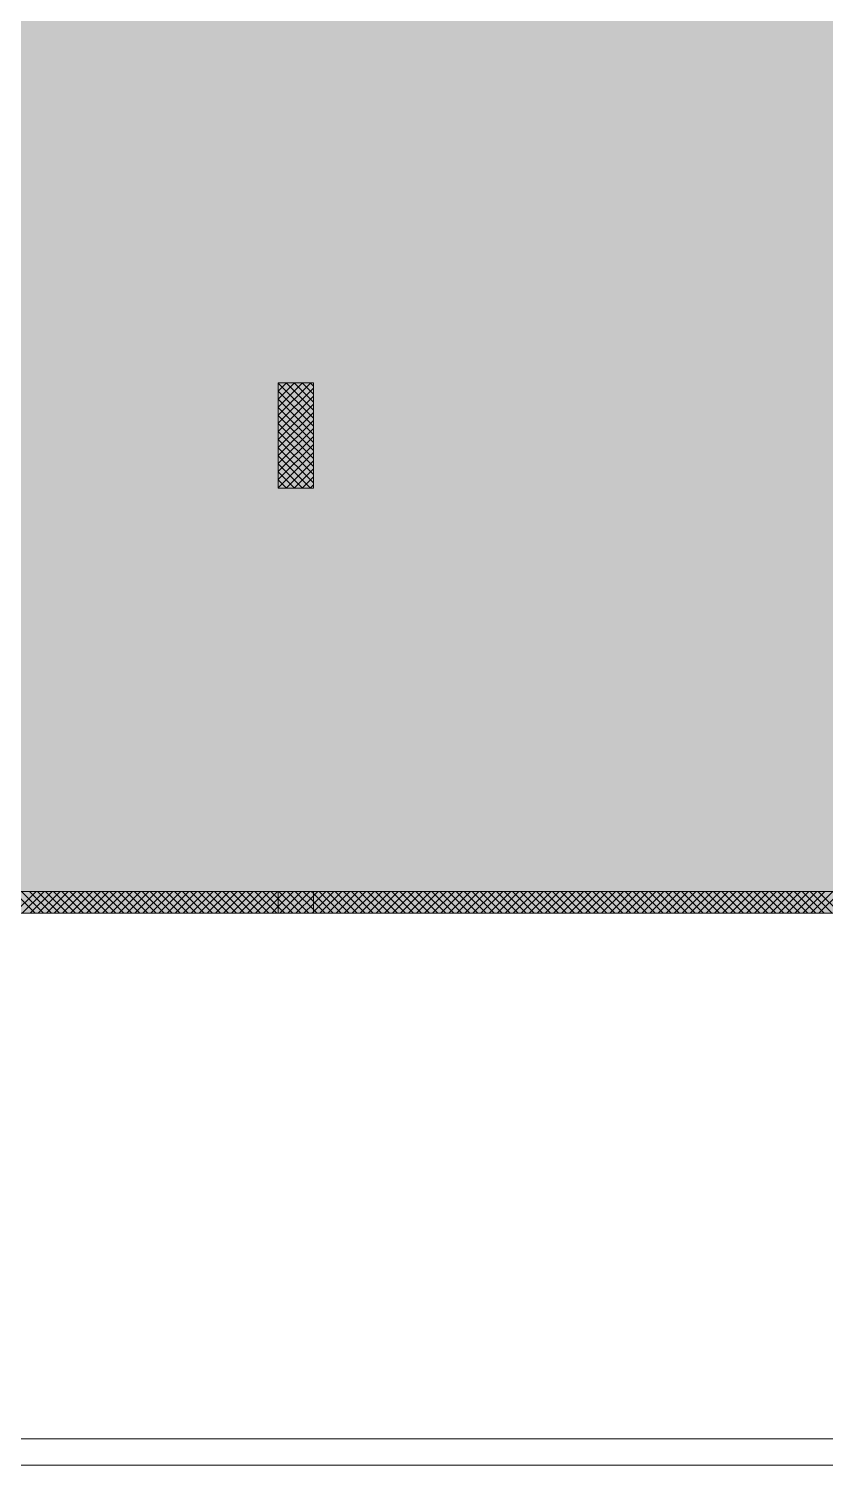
# Model space of a CAD drawing. Header units: metres. Extents: x 312 to 313.4, y 204 to 204.42.
# Drawn here: x 313.0049 to 313.1007, y 204.0047 to 204.1772 of the extents above; entities that cross this region are included whole.
import ezdxf

# ---------------------------------------------------------------- set-up
doc = ezdxf.new("R2010")
doc.units = ezdxf.units.M
for name, color, linetype, true_color in [('PDF_2D Drafting - General', 7, 'Continuous', 0x999999), ('PDF_A - Fleta', 7, 'Continuous', 0x6a6a6a), ('PDF_A - Muret', 7, 'Continuous', 0xaaaaaa), ('PDF_A - Shtyllat', 7, 'Continuous', 0x999999)]:
    doc.layers.add(name, color=color, linetype=linetype, true_color=true_color)

# ---------------------------------------------------------------- blocks, each defined once
blk = doc.blocks.new('bodrumi')
at = {"layer": 'PDF_2D Drafting - General', "true_color": 0xffffff, "transparency": 33554559}
blk.add_hatch(color=7, dxfattribs=at).paths.add_polyline_path([(0.00316, 0.24951), (0.00316, -0.0437), (-0.31895, -0.0437), (-0.31895, 0.21459), (-0.3188, 0.21675), (-0.31836, 0.21887), (-0.31763, 0.2209), (-0.31663, 0.22282), (-0.31538, 0.22459), (-0.3139, 0.22616), (-0.31221, 0.22752), (-0.31036, 0.22864), (-0.30837, 0.22949), (-0.30629, 0.23007), (-0.30414, 0.23035)])
at = {"layer": 'PDF_2D Drafting - General', "color": 8, "lineweight": 9, "true_color": 0x7f7f7f}
blk.add_lwpolyline([(-0.31895, -0.0437), (0.00316, -0.0437)], dxfattribs=at)
at = {"layer": 'PDF_A - Fleta', "color": 253, "lineweight": 5, "true_color": 0x999999}
for points in [[(0.17068, -0.10686), (-0.3979, -0.10686)], [(0.17388, -0.11001), (-0.41369, -0.11001)]]:
    blk.add_lwpolyline(points, dxfattribs=at)
at = {"layer": 'PDF_A - Muret', "color": 8, "lineweight": 18, "true_color": 0x7f7f7f}
for points in [[(-0.19316, -0.04107), (-0.24053, -0.04107)], [(-0.12316, -0.04107), (-0.18895, -0.04107)], [(-0.24053, -0.0437), (-0.19316, -0.0437)], [(-0.18895, -0.0437), (-0.12316, -0.0437)]]:
    blk.add_lwpolyline(points, dxfattribs=at)
at = {"layer": 'PDF_A - Muret', "lineweight": 9}
for points in [[(-0.22238, -0.0437), (-0.22501, -0.04107)], [(-0.22492, -0.0437), (-0.22229, -0.04107)], [(-0.22141, -0.0437), (-0.22404, -0.04107)], [(-0.22396, -0.0437), (-0.22132, -0.04107)], [(-0.22044, -0.0437), (-0.22308, -0.04107)], [(-0.22299, -0.0437), (-0.22036, -0.04107)], [(-0.21948, -0.0437), (-0.22211, -0.04107)], [(-0.22202, -0.0437), (-0.21939, -0.04107)], [(-0.21851, -0.0437), (-0.22114, -0.04107)], [(-0.22105, -0.0437), (-0.21842, -0.04107)], [(-0.21754, -0.0437), (-0.22017, -0.04107)], [(-0.22009, -0.0437), (-0.21745, -0.04107)], [(-0.21657, -0.0437), (-0.2192, -0.04107)], [(-0.21912, -0.0437), (-0.21649, -0.04107)], [(-0.21561, -0.0437), (-0.21824, -0.04107)], [(-0.21815, -0.0437), (-0.21552, -0.04107)], [(-0.21464, -0.0437), (-0.21727, -0.04107)], [(-0.21718, -0.0437), (-0.21455, -0.04107)], [(-0.21367, -0.0437), (-0.2163, -0.04107)], [(-0.21621, -0.0437), (-0.21358, -0.04107)], [(-0.2127, -0.0437), (-0.21533, -0.04107)], [(-0.21525, -0.0437), (-0.21262, -0.04107)], [(-0.21174, -0.0437), (-0.21437, -0.04107)], [(-0.21428, -0.0437), (-0.21165, -0.04107)], [(-0.21077, -0.0437), (-0.2134, -0.04107)], [(-0.21331, -0.0437), (-0.21068, -0.04107)], [(-0.2098, -0.0437), (-0.21243, -0.04107)], [(-0.21234, -0.0437), (-0.20971, -0.04107)], [(-0.20883, -0.0437), (-0.21146, -0.04107)], [(-0.21138, -0.0437), (-0.20874, -0.04107)], [(-0.20786, -0.0437), (-0.2105, -0.04107)], [(-0.21041, -0.0437), (-0.20778, -0.04107)], [(-0.2069, -0.0437), (-0.20953, -0.04107)], [(-0.20944, -0.0437), (-0.20681, -0.04107)], [(-0.20593, -0.0437), (-0.20856, -0.04107)], [(-0.20847, -0.0437), (-0.20584, -0.04107)], [(-0.20496, -0.0437), (-0.20759, -0.04107)], [(-0.20751, -0.0437), (-0.20487, -0.04107)], [(-0.20399, -0.0437), (-0.20663, -0.04107)], [(-0.20654, -0.0437), (-0.20391, -0.04107)], [(-0.20303, -0.0437), (-0.20566, -0.04107)], [(-0.20557, -0.0437), (-0.20294, -0.04107)], [(-0.20206, -0.0437), (-0.20469, -0.04107)], [(-0.2046, -0.0437), (-0.20197, -0.04107)], [(-0.20109, -0.0437), (-0.20372, -0.04107)], [(-0.20364, -0.0437), (-0.201, -0.04107)], [(-0.20012, -0.0437), (-0.20276, -0.04107)], [(-0.20267, -0.0437), (-0.20004, -0.04107)], [(-0.19916, -0.0437), (-0.20179, -0.04107)], [(-0.2017, -0.0437), (-0.19907, -0.04107)], [(-0.19819, -0.0437), (-0.20082, -0.04107)], [(-0.20073, -0.0437), (-0.1981, -0.04107)], [(-0.19722, -0.0437), (-0.19985, -0.04107)], [(-0.19977, -0.0437), (-0.19713, -0.04107)], [(-0.19625, -0.0437), (-0.19888, -0.04107)], [(-0.1988, -0.0437), (-0.19617, -0.04107)], [(-0.19529, -0.0437), (-0.19792, -0.04107)], [(-0.19783, -0.0437), (-0.1952, -0.04107)], [(-0.19432, -0.0437), (-0.19695, -0.04107)], [(-0.19686, -0.0437), (-0.19423, -0.04107)], [(-0.19335, -0.0437), (-0.19598, -0.04107)], [(-0.19589, -0.0437), (-0.19326, -0.04107)], [(-0.19316, -0.04292), (-0.19501, -0.04107)], [(-0.19316, -0.04196), (-0.19405, -0.04107)], [(-0.18895, -0.04353), (-0.18649, -0.04107)], [(-0.18895, -0.04256), (-0.18746, -0.04107)], [(-0.18895, -0.04159), (-0.18842, -0.04107)], [(-0.18658, -0.0437), (-0.18895, -0.04133)], [(-0.18561, -0.0437), (-0.18824, -0.04107)], [(-0.18815, -0.0437), (-0.18552, -0.04107)], [(-0.18464, -0.0437), (-0.18727, -0.04107)], [(-0.18719, -0.0437), (-0.18455, -0.04107)], [(-0.18367, -0.0437), (-0.18631, -0.04107)], [(-0.18622, -0.0437), (-0.18359, -0.04107)], [(-0.18271, -0.0437), (-0.18534, -0.04107)], [(-0.18525, -0.0437), (-0.18262, -0.04107)], [(-0.18174, -0.0437), (-0.18437, -0.04107)], [(-0.18428, -0.0437), (-0.18165, -0.04107)], [(-0.18077, -0.0437), (-0.1834, -0.04107)], [(-0.18332, -0.0437), (-0.18068, -0.04107)], [(-0.1798, -0.0437), (-0.18244, -0.04107)], [(-0.18235, -0.0437), (-0.17972, -0.04107)], [(-0.17884, -0.0437), (-0.18147, -0.04107)], [(-0.18138, -0.0437), (-0.17875, -0.04107)], [(-0.17787, -0.0437), (-0.1805, -0.04107)], [(-0.18041, -0.0437), (-0.17778, -0.04107)], [(-0.1769, -0.0437), (-0.17953, -0.04107)], [(-0.17945, -0.0437), (-0.17681, -0.04107)], [(-0.17593, -0.0437), (-0.17856, -0.04107)], [(-0.17848, -0.0437), (-0.17585, -0.04107)], [(-0.17497, -0.0437), (-0.1776, -0.04107)], [(-0.17751, -0.0437), (-0.17488, -0.04107)], [(-0.174, -0.0437), (-0.17663, -0.04107)], [(-0.17654, -0.0437), (-0.17391, -0.04107)], [(-0.17303, -0.0437), (-0.17566, -0.04107)], [(-0.17557, -0.0437), (-0.17294, -0.04107)], [(-0.17206, -0.0437), (-0.17469, -0.04107)], [(-0.17461, -0.0437), (-0.17198, -0.04107)], [(-0.1711, -0.0437), (-0.17373, -0.04107)], [(-0.17364, -0.0437), (-0.17101, -0.04107)], [(-0.17013, -0.0437), (-0.17276, -0.04107)], [(-0.17267, -0.0437), (-0.17004, -0.04107)], [(-0.16916, -0.0437), (-0.17179, -0.04107)], [(-0.1717, -0.0437), (-0.16907, -0.04107)], [(-0.16819, -0.0437), (-0.17082, -0.04107)], [(-0.17074, -0.0437), (-0.1681, -0.04107)], [(-0.16722, -0.0437), (-0.16986, -0.04107)], [(-0.16977, -0.0437), (-0.16714, -0.04107)], [(-0.16626, -0.0437), (-0.16889, -0.04107)], [(-0.1688, -0.0437), (-0.16617, -0.04107)], [(-0.16529, -0.0437), (-0.16792, -0.04107)], [(-0.16783, -0.0437), (-0.1652, -0.04107)], [(-0.16432, -0.0437), (-0.16695, -0.04107)], [(-0.16687, -0.0437), (-0.16423, -0.04107)], [(-0.16335, -0.0437), (-0.16599, -0.04107)], [(-0.1659, -0.0437), (-0.16327, -0.04107)], [(-0.16239, -0.0437), (-0.16502, -0.04107)], [(-0.16493, -0.0437), (-0.1623, -0.04107)], [(-0.16142, -0.0437), (-0.16405, -0.04107)], [(-0.16396, -0.0437), (-0.16133, -0.04107)], [(-0.16045, -0.0437), (-0.16308, -0.04107)], [(-0.163, -0.0437), (-0.16036, -0.04107)], [(-0.15948, -0.0437), (-0.16212, -0.04107)], [(-0.16203, -0.0437), (-0.1594, -0.04107)], [(-0.15852, -0.0437), (-0.16115, -0.04107)], [(-0.16106, -0.0437), (-0.15843, -0.04107)], [(-0.15755, -0.0437), (-0.16018, -0.04107)], [(-0.16009, -0.0437), (-0.15746, -0.04107)], [(-0.15658, -0.0437), (-0.15921, -0.04107)], [(-0.15913, -0.0437), (-0.15649, -0.04107)], [(-0.15561, -0.0437), (-0.15824, -0.04107)], [(-0.15816, -0.0437), (-0.15553, -0.04107)], [(-0.15465, -0.0437), (-0.15728, -0.04107)], [(-0.15719, -0.0437), (-0.15456, -0.04107)], [(-0.15368, -0.0437), (-0.15631, -0.04107)], [(-0.15622, -0.0437), (-0.15359, -0.04107)], [(-0.15271, -0.0437), (-0.15534, -0.04107)], [(-0.15525, -0.0437), (-0.15262, -0.04107)], [(-0.15174, -0.0437), (-0.15437, -0.04107)], [(-0.15429, -0.0437), (-0.15166, -0.04107)], [(-0.15078, -0.0437), (-0.15341, -0.04107)], [(-0.15332, -0.0437), (-0.15069, -0.04107)], [(-0.14981, -0.0437), (-0.15244, -0.04107)], [(-0.15235, -0.0437), (-0.14972, -0.04107)], [(-0.14884, -0.0437), (-0.15147, -0.04107)], [(-0.15138, -0.0437), (-0.14875, -0.04107)], [(-0.14787, -0.0437), (-0.1505, -0.04107)], [(-0.15042, -0.0437), (-0.14778, -0.04107)], [(-0.1469, -0.0437), (-0.14954, -0.04107)], [(-0.14945, -0.0437), (-0.14682, -0.04107)], [(-0.14594, -0.0437), (-0.14857, -0.04107)], [(-0.14848, -0.0437), (-0.14585, -0.04107)], [(-0.14497, -0.0437), (-0.1476, -0.04107)], [(-0.14751, -0.0437), (-0.14488, -0.04107)], [(-0.144, -0.0437), (-0.14663, -0.04107)], [(-0.14655, -0.0437), (-0.14391, -0.04107)], [(-0.14303, -0.0437), (-0.14567, -0.04107)], [(-0.14558, -0.0437), (-0.14295, -0.04107)], [(-0.14207, -0.0437), (-0.1447, -0.04107)], [(-0.14461, -0.0437), (-0.14198, -0.04107)], [(-0.1411, -0.0437), (-0.14373, -0.04107)], [(-0.14364, -0.0437), (-0.14101, -0.04107)], [(-0.14013, -0.0437), (-0.14276, -0.04107)], [(-0.14268, -0.0437), (-0.14004, -0.04107)], [(-0.13916, -0.0437), (-0.1418, -0.04107)], [(-0.14171, -0.0437), (-0.13908, -0.04107)], [(-0.1382, -0.0437), (-0.14083, -0.04107)], [(-0.14074, -0.0437), (-0.13811, -0.04107)], [(-0.13723, -0.0437), (-0.13986, -0.04107)], [(-0.13977, -0.0437), (-0.13714, -0.04107)], [(-0.13626, -0.0437), (-0.13889, -0.04107)], [(-0.13881, -0.0437), (-0.13617, -0.04107)], [(-0.13529, -0.0437), (-0.13792, -0.04107)], [(-0.13784, -0.0437), (-0.13521, -0.04107)], [(-0.13433, -0.0437), (-0.13696, -0.04107)], [(-0.13687, -0.0437), (-0.13424, -0.04107)], [(-0.13336, -0.0437), (-0.13599, -0.04107)], [(-0.1359, -0.0437), (-0.13327, -0.04107)], [(-0.13239, -0.0437), (-0.13502, -0.04107)], [(-0.13493, -0.0437), (-0.1323, -0.04107)], [(-0.13142, -0.0437), (-0.13405, -0.04107)], [(-0.13397, -0.0437), (-0.13134, -0.04107)], [(-0.13046, -0.0437), (-0.13309, -0.04107)], [(-0.133, -0.0437), (-0.13037, -0.04107)], [(-0.12949, -0.0437), (-0.13212, -0.04107)], [(-0.13203, -0.0437), (-0.1294, -0.04107)], [(-0.12852, -0.0437), (-0.13115, -0.04107)], [(-0.13106, -0.0437), (-0.12843, -0.04107)], [(-0.12755, -0.0437), (-0.13018, -0.04107)], [(-0.1301, -0.0437), (-0.12746, -0.04107)], [(-0.12658, -0.0437), (-0.12922, -0.04107)], [(-0.12913, -0.0437), (-0.1265, -0.04107)], [(-0.12562, -0.0437), (-0.12825, -0.04107)], [(-0.12816, -0.0437), (-0.12553, -0.04107)], [(-0.19493, -0.0437), (-0.19316, -0.04193)], [(-0.19396, -0.0437), (-0.19316, -0.0429)], [(-0.18754, -0.0437), (-0.18895, -0.0423)], [(-0.18851, -0.0437), (-0.18895, -0.04326)]]:
    blk.add_lwpolyline(points, dxfattribs=at)
at = {"layer": 'PDF_A - Muret', "color": 254, "true_color": 0xcccccc, "transparency": 33554559}
for points in [[(-0.24053, -0.0437), (-0.24053, -0.04107), (-0.19316, -0.0437), (-0.19316, -0.04107)], [(-0.18895, -0.0437), (-0.18895, -0.04107), (-0.12316, -0.0437), (-0.12316, -0.04107)]]:
    blk.add_solid(points, dxfattribs=at)
at = {"layer": 'PDF_A - Shtyllat', "lineweight": 5}
for points in [[(-0.19316, 0.01613), (-0.18927, 0.02001)], [(-0.19316, 0.01709), (-0.19024, 0.02001)], [(-0.19316, 0.01806), (-0.19121, 0.02001)], [(-0.19316, 0.01903), (-0.19218, 0.02001)], [(-0.19316, 0.02), (-0.19314, 0.02001)], [(-0.18895, 0.01576), (-0.19316, 0.01997)], [(-0.19316, 0.01516), (-0.18895, 0.01937)], [(-0.18895, 0.0148), (-0.19316, 0.01901)], [(-0.18895, 0.01673), (-0.19223, 0.02001)], [(-0.18895, 0.0177), (-0.19126, 0.02001)], [(-0.18895, 0.01867), (-0.1903, 0.02001)], [(-0.18895, 0.01963), (-0.18933, 0.02001)], [(-0.19316, 0.01419), (-0.18895, 0.0184)], [(-0.18895, 0.01383), (-0.19316, 0.01804)], [(-0.19316, 0.01322), (-0.18895, 0.01744)], [(-0.18895, 0.01286), (-0.19316, 0.01707)], [(-0.19316, 0.01226), (-0.18895, 0.01647)], [(-0.18895, 0.01189), (-0.19316, 0.0161)], [(-0.19316, 0.01129), (-0.18895, 0.0155)], [(-0.18895, 0.01092), (-0.19316, 0.01514)], [(-0.19316, 0.01032), (-0.18895, 0.01453)], [(-0.18895, 0.00996), (-0.19316, 0.01417)], [(-0.19316, 0.00935), (-0.18895, 0.01356)], [(-0.18895, 0.00899), (-0.19316, 0.0132)], [(-0.19316, 0.00839), (-0.18895, 0.0126)], [(-0.18895, 0.00802), (-0.19316, 0.01223)], [(-0.19316, 0.00742), (-0.18895, 0.01163)], [(-0.18928, 0.00738), (-0.19316, 0.01126)], [(-0.19223, 0.00738), (-0.18895, 0.01066)], [(-0.19024, 0.00738), (-0.19316, 0.0103)], [(-0.19121, 0.00738), (-0.19316, 0.00933)], [(-0.19126, 0.00738), (-0.18895, 0.00969)], [(-0.19029, 0.00738), (-0.18895, 0.00873)], [(-0.19218, 0.00738), (-0.19316, 0.00836)], [(-0.19315, 0.00738), (-0.19316, 0.00739)], [(-0.18932, 0.00738), (-0.18895, 0.00776)], [(-0.19316, -0.0429), (-0.19133, -0.04107)], [(-0.19316, -0.04193), (-0.1923, -0.04107)], [(-0.19045, -0.0437), (-0.19308, -0.04107)], [(-0.19299, -0.0437), (-0.19036, -0.04107)], [(-0.18948, -0.0437), (-0.19211, -0.04107)], [(-0.19202, -0.0437), (-0.18939, -0.04107)], [(-0.18895, -0.04326), (-0.19114, -0.04107)], [(-0.18895, -0.0423), (-0.19018, -0.04107)], [(-0.18895, -0.04133), (-0.18921, -0.04107)], [(-0.19142, -0.0437), (-0.19316, -0.04196)], [(-0.19238, -0.0437), (-0.19316, -0.04292)], [(-0.19106, -0.0437), (-0.18895, -0.04159)], [(-0.19009, -0.0437), (-0.18895, -0.04256)], [(-0.18912, -0.0437), (-0.18895, -0.04353)]]:
    blk.add_lwpolyline(points, dxfattribs=at)
at = {"layer": 'PDF_A - Shtyllat', "color": 8, "lineweight": 18, "true_color": 0x7f7f7f}
for points in [[(-0.18895, 0.02001), (-0.19316, 0.02001)], [(-0.19316, 0.02001), (-0.19316, 0.00738)], [(-0.18895, 0.00738), (-0.18895, 0.02001)], [(-0.19316, 0.00738), (-0.18895, 0.00738)], [(-0.18895, -0.04107), (-0.19316, -0.04107)], [(-0.19316, -0.04107), (-0.19316, -0.0437)], [(-0.18895, -0.0437), (-0.18895, -0.04107)], [(-0.19316, -0.0437), (-0.18895, -0.0437)]]:
    blk.add_lwpolyline(points, dxfattribs=at)
at = {"layer": 'PDF_A - Shtyllat', "color": 253, "true_color": 0xaaaaaa, "transparency": 33554559}
for points in [[(-0.19316, 0.00738), (-0.19316, 0.02001), (-0.18895, 0.00738), (-0.18895, 0.02001)], [(-0.19316, -0.0437), (-0.19316, -0.04107), (-0.18895, -0.0437), (-0.18895, -0.04107)]]:
    blk.add_solid(points, dxfattribs=at)

msp = doc.modelspace()

# ---------------------------------------------------------------- block references
msp.add_blockref('bodrumi', (313.2281, 204.11467))

doc.saveas('drawing.dxf')
